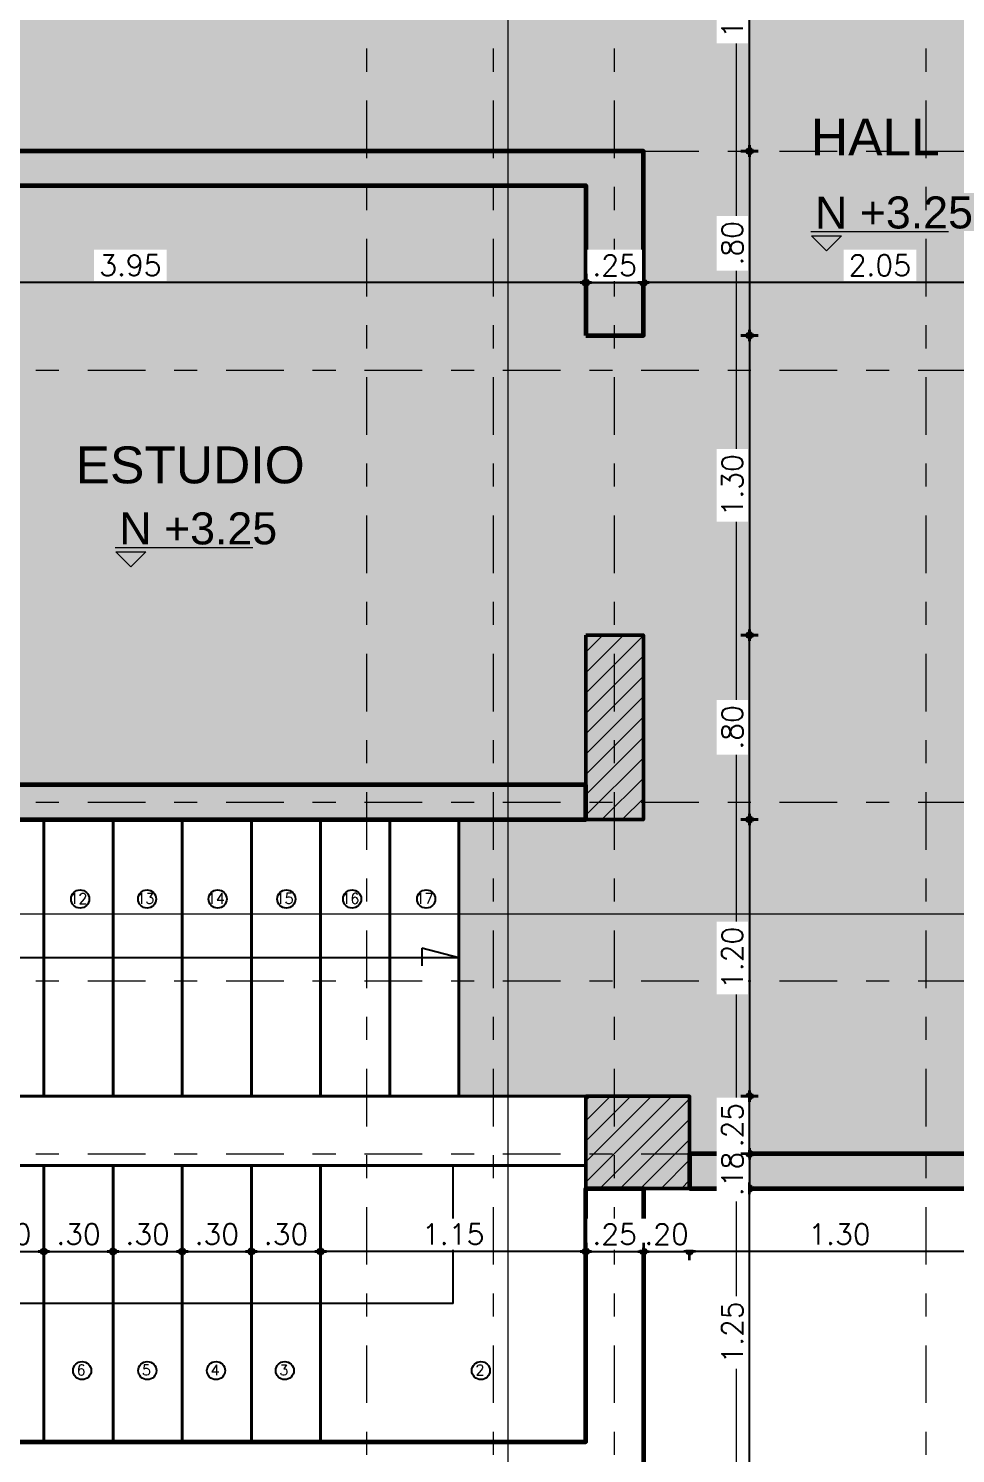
# Model space of a CAD drawing. Header units: metres. Extents: x -50 to 76, y -61 to 14.
# Drawn here: x 24.49 to 28.51, y -5.65 to 0.53 of the extents above; entities that cross this region are included whole.
import ezdxf

# ---------------------------------------------------------------- set-up
doc = ezdxf.new("R2010")
doc.units = ezdxf.units.M
doc.header["$MEASUREMENT"] = 0
for name, pattern in [('CENTER', [2, 1.25, -0.25, 0.25, -0.25]), ('CENTERX2', [4, 2.5, -0.5, 0.5, -0.5]), ('DASHDOT2', [0.5, 0.25, -0.125, 0, -0.125]), ('Línea Oculta', [0.3175, 0.211667, -0.105833])]:
    doc.linetypes.add(name, pattern=pattern)
for name, color, linetype, lineweight in [('1 AREAS', 65, 'Continuous', 50), ('1 AREAS HACH', 250, 'Continuous', 9), ('1 COLUMNAS', 1, 'Continuous', 50), ('1 CORTES', 113, 'Continuous', 18), ('1 ESCALERAS', 4, 'Continuous', 40), ('1 MUROS', 255, 'Continuous', 60), ('1 NIVELES', 145, 'Continuous', 18), ('1 PISOS', 252, 'Continuous', 35), ('1 RELLENO COLUMNAS', 225, 'Continuous', 18), ('1 TEXTOS', 4, 'Continuous', 20), ('COTAS', 251, 'Continuous', 35), ('EJES', 251, 'CENTERX2', 0), ('TEXTOS', 4, 'Continuous', 25), ('VP', 2, 'Continuous', 25)]:
    doc.layers.add(name, color=color, linetype=linetype, lineweight=lineweight)
doc.styles.add('cotas', font='romans.shx')
doc.styles.add('Estilo_Generado_1', font='arial.ttf')
doc.styles.add('LEROY', font='arial.ttf')
doc.styles.add('ROMANS', font='romans', dxfattribs={"width": 0.7})
doc.dimstyles.new('COT-50', dxfattribs={"dimscale": 0.5, "dimtxt": 0.18, "dimasz": 0.05, "dimexe": 0.08, "dimexo": 0.1, "dimgap": 0.06, "dimtad": 1, "dimzin": 4, "dimdsep": 46, "dimtxsty": 'cotas', "dimblk1": 'COTA', "dimblk2": 'COTA', "dimsah": 1, "dimcen": 0.09, "dimse1": 1, "dimse2": 1, "dimclrd": 256, "dimclre": 253, "dimclrt": 14, "dimadec": 0, "dimazin": 0, "dimtfac": 1, "dimtix": 1, "dimtmove": 0, "dimatfit": 3, "dimldrblk": 'COTA', "dimfxl": 1, "dimtfill": 1, "dimtfillclr": 256, "dimtolj": 1, "dimtzin": 12, "dimarcsym": 0})

# ---------------------------------------------------------------- blocks, each defined once
blk = doc.blocks.new('COTA')
for p, q in [((-1, 0), (1, 0)), ((0, 1.5), (0, -1.5))]:
    blk.add_line(p, q)
blk.add_circle((0, 0), 0.5)
blk = doc.blocks.new('*D456')
at = {"layer": 'COTAS', "lineweight": -2, "transparency": 16777216}
blk.add_line((29.1804, -0.5708), (27.1804, -0.5708), dxfattribs=at)
at = {"layer": 'Defpoints', "color": 0, "transparency": 16777216}
for p in [(27.1554, 0), (29.2054, -0.15), (27.1554, -0.5708)]:
    blk.add_point(p, dxfattribs=at)
at = {"layer": 'COTAS', "lineweight": -2, "transparency": 16777216, "xscale": 0.025, "yscale": 0.025, "zscale": 0.025, "rotation": 180}
blk.add_blockref('COTA', (27.1554, -0.5708), dxfattribs=at)
at = {"layer": 'COTAS', "lineweight": -2, "transparency": 16777216, "xscale": 0.025, "yscale": 0.025, "zscale": 0.025}
blk.add_blockref('COTA', (29.2054, -0.5708), dxfattribs=at)
at = {"layer": 'COTAS', "color": 14, "transparency": 16777216, "insert": (28.1804, -0.4958), "char_height": 0.09, "attachment_point": 5, "style": 'cotas', "bg_fill": 3, "box_fill_scale": 1.25, "bg_fill_color": 256, "bg_fill_true_color": 13158600, "bg_fill_transparency": 0}
blk.add_mtext('\\A1;2.05', dxfattribs=at)
blk = doc.blocks.new('*D457')
at = {"layer": 'COTAS', "lineweight": -2, "transparency": 16777216}
blk.add_line((26.9304, -0.5708), (27.1304, -0.5708), dxfattribs=at)
at = {"layer": 'Defpoints', "color": 0, "transparency": 16777216}
for p in [(26.9054, -0.8), (27.1554, -0.8)]:
    blk.add_point(p, dxfattribs=at)
at = {"layer": 'COTAS', "lineweight": -2, "transparency": 16777216, "xscale": 0.025, "yscale": 0.025, "zscale": 0.025, "rotation": 180}
blk.add_blockref('COTA', (26.9054, -0.5708), dxfattribs=at)
at = {"layer": 'COTAS', "lineweight": -2, "transparency": 16777216, "xscale": 0.025, "yscale": 0.025, "zscale": 0.025}
blk.add_blockref('COTA', (27.1554, -0.5708), dxfattribs=at)
at = {"layer": 'COTAS', "color": 14, "transparency": 16777216, "insert": (27.0304, -0.4958), "char_height": 0.09, "attachment_point": 5, "style": 'cotas', "bg_fill": 3, "box_fill_scale": 1.25, "bg_fill_color": 256, "bg_fill_true_color": 13158600, "bg_fill_transparency": 0}
blk.add_mtext('\\A1;.25', dxfattribs=at)
at = {"layer": 'Defpoints', "color": 0, "transparency": 16777216}
blk.add_point((27.1554, -0.5708), dxfattribs=at)
blk = doc.blocks.new('*D468')
at = {"layer": 'COTAS', "lineweight": -2, "transparency": 16777216}
blk.add_line((26.8804, -0.5708), (22.9804, -0.5708), dxfattribs=at)
at = {"layer": 'Defpoints', "color": 0, "transparency": 16777216}
for p in [(22.9554, -0.15), (26.9054, -0.15), (22.9554, -0.5708)]:
    blk.add_point(p, dxfattribs=at)
at = {"layer": 'COTAS', "lineweight": -2, "transparency": 16777216, "xscale": 0.025, "yscale": 0.025, "zscale": 0.025, "rotation": 180}
blk.add_blockref('COTA', (22.9554, -0.5708), dxfattribs=at)
at = {"layer": 'COTAS', "lineweight": -2, "transparency": 16777216, "xscale": 0.025, "yscale": 0.025, "zscale": 0.025}
blk.add_blockref('COTA', (26.9054, -0.5708), dxfattribs=at)
at = {"layer": 'COTAS', "color": 14, "transparency": 16777216, "insert": (24.9304, -0.4958), "char_height": 0.09, "attachment_point": 5, "style": 'cotas', "bg_fill": 3, "box_fill_scale": 1.25, "bg_fill_color": 256, "bg_fill_true_color": 13158600, "bg_fill_transparency": 0}
blk.add_mtext('\\A1;3.95', dxfattribs=at)
blk = doc.blocks.new('*D476')
at = {"layer": 'COTAS', "lineweight": -2, "transparency": 16777216}
blk.add_line((28.6304, -4.7739), (27.3804, -4.7739), dxfattribs=at)
at = {"layer": 'Defpoints', "color": 0, "transparency": 16777216}
for p in [(27.3554, -4.5), (28.6554, -4.5), (27.3554, -4.7739)]:
    blk.add_point(p, dxfattribs=at)
at = {"layer": 'COTAS', "lineweight": -2, "transparency": 16777216, "xscale": 0.025, "yscale": 0.025, "zscale": 0.025, "rotation": 180}
blk.add_blockref('COTA', (27.3554, -4.7739), dxfattribs=at)
at = {"layer": 'COTAS', "lineweight": -2, "transparency": 16777216, "xscale": 0.025, "yscale": 0.025, "zscale": 0.025}
blk.add_blockref('COTA', (28.6554, -4.7739), dxfattribs=at)
at = {"layer": 'COTAS', "color": 14, "transparency": 16777216, "insert": (28.0054, -4.6989), "char_height": 0.09, "attachment_point": 5, "style": 'cotas', "bg_fill": 3, "box_fill_scale": 1.25, "bg_fill_color": 256, "bg_fill_true_color": 13158600, "bg_fill_transparency": 0}
blk.add_mtext('\\A1;1.30', dxfattribs=at)
blk = doc.blocks.new('*D477')
at = {"layer": 'COTAS', "lineweight": -2, "transparency": 16777216}
blk.add_line((27.1554, -4.7739), (27.3554, -4.7739), dxfattribs=at)
at = {"layer": 'Defpoints', "color": 0, "transparency": 16777216}
for p in [(27.1554, -4.5), (27.3554, -4.5)]:
    blk.add_point(p, dxfattribs=at)
at = {"layer": 'COTAS', "color": 14, "transparency": 16777216, "insert": (27.2554, -4.6989), "char_height": 0.09, "attachment_point": 5, "style": 'cotas', "bg_fill": 3, "box_fill_scale": 1.25, "bg_fill_color": 256, "bg_fill_true_color": 13158600, "bg_fill_transparency": 0}
blk.add_mtext('\\A1;.20', dxfattribs=at)
at = {"layer": 'Defpoints', "color": 0, "transparency": 16777216}
blk.add_point((27.3554, -4.7739), dxfattribs=at)
blk = doc.blocks.new('*D478')
at = {"layer": 'COTAS', "lineweight": -2, "transparency": 16777216}
blk.add_line((26.9304, -4.7739), (27.1304, -4.7739), dxfattribs=at)
at = {"layer": 'Defpoints', "color": 0, "transparency": 16777216}
for p in [(26.9054, -4.5), (27.1554, -4.5)]:
    blk.add_point(p, dxfattribs=at)
at = {"layer": 'COTAS', "lineweight": -2, "transparency": 16777216, "xscale": 0.025, "yscale": 0.025, "zscale": 0.025, "rotation": 180}
blk.add_blockref('COTA', (26.9054, -4.7739), dxfattribs=at)
at = {"layer": 'COTAS', "lineweight": -2, "transparency": 16777216, "xscale": 0.025, "yscale": 0.025, "zscale": 0.025}
blk.add_blockref('COTA', (27.1554, -4.7739), dxfattribs=at)
at = {"layer": 'COTAS', "color": 14, "transparency": 16777216, "insert": (27.0304, -4.6989), "char_height": 0.09, "attachment_point": 5, "style": 'cotas', "bg_fill": 3, "box_fill_scale": 1.25, "bg_fill_color": 256, "bg_fill_true_color": 13158600, "bg_fill_transparency": 0}
blk.add_mtext('\\A1;.25', dxfattribs=at)
at = {"layer": 'Defpoints', "color": 0, "transparency": 16777216}
blk.add_point((27.1554, -4.7739), dxfattribs=at)
blk = doc.blocks.new('*D479')
at = {"layer": 'COTAS', "lineweight": -2, "transparency": 16777216}
blk.add_line((26.8804, -4.7739), (25.7804, -4.7739), dxfattribs=at)
at = {"layer": 'Defpoints', "color": 0, "transparency": 16777216}
for p in [(25.7554, -4.4), (26.9054, -4.4), (25.7554, -4.7739)]:
    blk.add_point(p, dxfattribs=at)
at = {"layer": 'COTAS', "lineweight": -2, "transparency": 16777216, "xscale": 0.025, "yscale": 0.025, "zscale": 0.025, "rotation": 180}
blk.add_blockref('COTA', (25.7554, -4.7739), dxfattribs=at)
at = {"layer": 'COTAS', "lineweight": -2, "transparency": 16777216, "xscale": 0.025, "yscale": 0.025, "zscale": 0.025}
blk.add_blockref('COTA', (26.9054, -4.7739), dxfattribs=at)
at = {"layer": 'COTAS', "color": 14, "transparency": 16777216, "insert": (26.3304, -4.6989), "char_height": 0.09, "attachment_point": 5, "style": 'cotas', "bg_fill": 3, "box_fill_scale": 1.25, "bg_fill_color": 256, "bg_fill_true_color": 13158600, "bg_fill_transparency": 0}
blk.add_mtext('\\A1;1.15', dxfattribs=at)
blk = doc.blocks.new('*D480')
at = {"layer": 'COTAS', "lineweight": -2, "transparency": 16777216}
blk.add_line((25.4804, -4.7739), (25.7304, -4.7739), dxfattribs=at)
at = {"layer": 'Defpoints', "color": 0, "transparency": 16777216}
for p in [(25.4554, -4.4), (25.7554, -4.4), (25.7554, -4.7739)]:
    blk.add_point(p, dxfattribs=at)
at = {"layer": 'COTAS', "lineweight": -2, "transparency": 16777216, "xscale": 0.025, "yscale": 0.025, "zscale": 0.025, "rotation": 180}
blk.add_blockref('COTA', (25.4554, -4.7739), dxfattribs=at)
at = {"layer": 'COTAS', "lineweight": -2, "transparency": 16777216, "xscale": 0.025, "yscale": 0.025, "zscale": 0.025}
blk.add_blockref('COTA', (25.7554, -4.7739), dxfattribs=at)
at = {"layer": 'COTAS', "color": 14, "transparency": 16777216, "insert": (25.6054, -4.6989), "char_height": 0.09, "attachment_point": 5, "style": 'cotas', "bg_fill": 3, "box_fill_scale": 1.25, "bg_fill_color": 256, "bg_fill_true_color": 13158600, "bg_fill_transparency": 0}
blk.add_mtext('\\A1;.30', dxfattribs=at)
blk = doc.blocks.new('*D481')
at = {"layer": 'COTAS', "lineweight": -2, "transparency": 16777216}
blk.add_line((25.1804, -4.7739), (25.4304, -4.7739), dxfattribs=at)
at = {"layer": 'Defpoints', "color": 0, "transparency": 16777216}
for p in [(25.1554, -4.4), (25.4554, -4.4), (25.4554, -4.7739)]:
    blk.add_point(p, dxfattribs=at)
at = {"layer": 'COTAS', "lineweight": -2, "transparency": 16777216, "xscale": 0.025, "yscale": 0.025, "zscale": 0.025, "rotation": 180}
blk.add_blockref('COTA', (25.1554, -4.7739), dxfattribs=at)
at = {"layer": 'COTAS', "lineweight": -2, "transparency": 16777216, "xscale": 0.025, "yscale": 0.025, "zscale": 0.025}
blk.add_blockref('COTA', (25.4554, -4.7739), dxfattribs=at)
at = {"layer": 'COTAS', "color": 14, "transparency": 16777216, "insert": (25.3054, -4.6989), "char_height": 0.09, "attachment_point": 5, "style": 'cotas', "bg_fill": 3, "box_fill_scale": 1.25, "bg_fill_color": 256, "bg_fill_true_color": 13158600, "bg_fill_transparency": 0}
blk.add_mtext('\\A1;.30', dxfattribs=at)
blk = doc.blocks.new('*D482')
at = {"layer": 'COTAS', "lineweight": -2, "transparency": 16777216}
blk.add_line((24.8804, -4.7739), (25.1304, -4.7739), dxfattribs=at)
at = {"layer": 'Defpoints', "color": 0, "transparency": 16777216}
for p in [(24.8554, -4.4), (25.1554, -4.4), (25.1554, -4.7739)]:
    blk.add_point(p, dxfattribs=at)
at = {"layer": 'COTAS', "lineweight": -2, "transparency": 16777216, "xscale": 0.025, "yscale": 0.025, "zscale": 0.025, "rotation": 180}
blk.add_blockref('COTA', (24.8554, -4.7739), dxfattribs=at)
at = {"layer": 'COTAS', "lineweight": -2, "transparency": 16777216, "xscale": 0.025, "yscale": 0.025, "zscale": 0.025}
blk.add_blockref('COTA', (25.1554, -4.7739), dxfattribs=at)
at = {"layer": 'COTAS', "color": 14, "transparency": 16777216, "insert": (25.0054, -4.6989), "char_height": 0.09, "attachment_point": 5, "style": 'cotas', "bg_fill": 3, "box_fill_scale": 1.25, "bg_fill_color": 256, "bg_fill_true_color": 13158600, "bg_fill_transparency": 0}
blk.add_mtext('\\A1;.30', dxfattribs=at)
blk = doc.blocks.new('*D483')
at = {"layer": 'COTAS', "lineweight": -2, "transparency": 16777216}
blk.add_line((24.5804, -4.7739), (24.8304, -4.7739), dxfattribs=at)
at = {"layer": 'Defpoints', "color": 0, "transparency": 16777216}
for p in [(24.5554, -4.4), (24.8554, -4.4), (24.8554, -4.7739)]:
    blk.add_point(p, dxfattribs=at)
at = {"layer": 'COTAS', "lineweight": -2, "transparency": 16777216, "xscale": 0.025, "yscale": 0.025, "zscale": 0.025, "rotation": 180}
blk.add_blockref('COTA', (24.5554, -4.7739), dxfattribs=at)
at = {"layer": 'COTAS', "lineweight": -2, "transparency": 16777216, "xscale": 0.025, "yscale": 0.025, "zscale": 0.025}
blk.add_blockref('COTA', (24.8554, -4.7739), dxfattribs=at)
at = {"layer": 'COTAS', "color": 14, "transparency": 16777216, "insert": (24.7054, -4.6989), "char_height": 0.09, "attachment_point": 5, "style": 'cotas', "bg_fill": 3, "box_fill_scale": 1.25, "bg_fill_color": 256, "bg_fill_true_color": 13158600, "bg_fill_transparency": 0}
blk.add_mtext('\\A1;.30', dxfattribs=at)
blk = doc.blocks.new('*D484')
at = {"layer": 'COTAS', "lineweight": -2, "transparency": 16777216}
blk.add_line((24.2804, -4.7739), (24.5304, -4.7739), dxfattribs=at)
at = {"layer": 'Defpoints', "color": 0, "transparency": 16777216}
for p in [(24.2554, -4.4), (24.5554, -4.4), (24.5554, -4.7739)]:
    blk.add_point(p, dxfattribs=at)
at = {"layer": 'COTAS', "lineweight": -2, "transparency": 16777216, "xscale": 0.025, "yscale": 0.025, "zscale": 0.025, "rotation": 180}
blk.add_blockref('COTA', (24.2554, -4.7739), dxfattribs=at)
at = {"layer": 'COTAS', "lineweight": -2, "transparency": 16777216, "xscale": 0.025, "yscale": 0.025, "zscale": 0.025}
blk.add_blockref('COTA', (24.5554, -4.7739), dxfattribs=at)
at = {"layer": 'COTAS', "color": 14, "transparency": 16777216, "insert": (24.4054, -4.6989), "char_height": 0.09, "attachment_point": 5, "style": 'cotas', "bg_fill": 3, "box_fill_scale": 1.25, "bg_fill_color": 256, "bg_fill_true_color": 13158600, "bg_fill_transparency": 0}
blk.add_mtext('\\A1;.30', dxfattribs=at)
blk = doc.blocks.new('*D495')
at = {"layer": 'COTAS', "lineweight": -2, "transparency": 16777216}
blk.add_line((27.1804, -6.2321), (28.8304, -6.2321), dxfattribs=at)
at = {"layer": 'Defpoints', "color": 0, "transparency": 16777216}
for p in [(27.1554, -4.5), (28.8554, -4.5), (28.8554, -6.2321)]:
    blk.add_point(p, dxfattribs=at)
at = {"layer": 'COTAS', "lineweight": -2, "transparency": 16777216, "xscale": 0.025, "yscale": 0.025, "zscale": 0.025, "rotation": 180}
blk.add_blockref('COTA', (27.1554, -6.2321), dxfattribs=at)
at = {"layer": 'COTAS', "lineweight": -2, "transparency": 16777216, "xscale": 0.025, "yscale": 0.025, "zscale": 0.025}
blk.add_blockref('COTA', (28.8554, -6.2321), dxfattribs=at)
at = {"layer": 'COTAS', "color": 14, "transparency": 16777216, "insert": (28.0054, -6.1571), "char_height": 0.09, "attachment_point": 5, "style": 'cotas', "bg_fill": 3, "box_fill_scale": 1.25, "bg_fill_color": 256, "bg_fill_true_color": 13158600, "bg_fill_transparency": 0}
blk.add_mtext('\\A1;1.70', dxfattribs=at)
blk = doc.blocks.new('*D541')
at = {"layer": 'COTAS', "lineweight": -2, "transparency": 16777216}
blk.add_line((27.6157, -5.725), (27.6157, -4.525), dxfattribs=at)
at = {"layer": 'Defpoints', "color": 0, "transparency": 16777216}
for p in [(27.1554, -4.5), (27.6157, -4.5), (27.1554, -5.75)]:
    blk.add_point(p, dxfattribs=at)
at = {"layer": 'COTAS', "lineweight": -2, "transparency": 16777216, "xscale": 0.025, "yscale": 0.025, "zscale": 0.025}
for p, rotation in [((27.6157, -4.5), 90), ((27.6157, -5.75), 270)]:
    blk.add_blockref('COTA', p, dxfattribs=dict(at, rotation=rotation))
at = {"layer": 'COTAS', "color": 14, "transparency": 16777216, "insert": (27.5407, -5.125), "char_height": 0.09, "attachment_point": 5, "rotation": 90, "style": 'cotas', "bg_fill": 3, "box_fill_scale": 1.25, "bg_fill_color": 256, "bg_fill_true_color": 13158600, "bg_fill_transparency": 0}
blk.add_mtext('\\A1;1.25', dxfattribs=at)
blk = doc.blocks.new('*D542')
at = {"layer": 'COTAS', "lineweight": -2, "transparency": 16777216}
blk.add_line((27.6157, -4.35), (27.6157, -4.525), dxfattribs=at)
at = {"layer": 'Defpoints', "color": 0, "transparency": 16777216}
blk.add_point((27.3554, -4.35), dxfattribs=at)
at = {"layer": 'COTAS', "color": 14, "transparency": 16777216, "insert": (27.5407, -4.4375), "char_height": 0.09, "attachment_point": 5, "rotation": 90, "style": 'cotas', "bg_fill": 3, "box_fill_scale": 1.25, "bg_fill_color": 256, "bg_fill_true_color": 13158600, "bg_fill_transparency": 0}
blk.add_mtext('\\A1;.18', dxfattribs=at)
at = {"layer": 'Defpoints', "color": 0, "transparency": 16777216}
blk.add_point((27.6157, -4.525), dxfattribs=at)
blk.add_point((27.6157, -4.525), dxfattribs=at)
blk = doc.blocks.new('*D543')
at = {"layer": 'COTAS', "lineweight": -2, "transparency": 16777216}
blk.add_line((27.6157, -2.925), (27.6157, -4.075), dxfattribs=at)
at = {"layer": 'Defpoints', "color": 0, "transparency": 16777216}
for p in [(27.1554, -2.9), (27.3554, -4.1), (27.6157, -4.1)]:
    blk.add_point(p, dxfattribs=at)
at = {"layer": 'COTAS', "lineweight": -2, "transparency": 16777216, "xscale": 0.025, "yscale": 0.025, "zscale": 0.025}
for p, rotation in [((27.6157, -2.9), 90), ((27.6157, -4.1), 270)]:
    blk.add_blockref('COTA', p, dxfattribs=dict(at, rotation=rotation))
at = {"layer": 'COTAS', "color": 14, "transparency": 16777216, "insert": (27.5407, -3.5), "char_height": 0.09, "attachment_point": 5, "rotation": 90, "style": 'cotas', "bg_fill": 3, "box_fill_scale": 1.25, "bg_fill_color": 256, "bg_fill_true_color": 13158600, "bg_fill_transparency": 0}
blk.add_mtext('\\A1;1.20', dxfattribs=at)
blk = doc.blocks.new('*D544')
at = {"layer": 'COTAS', "lineweight": -2, "transparency": 16777216}
blk.add_line((27.6157, -4.325), (27.6157, -4.125), dxfattribs=at)
at = {"layer": 'Defpoints', "color": 0, "transparency": 16777216}
for p in [(27.3554, -4.1), (27.3554, -4.35)]:
    blk.add_point(p, dxfattribs=at)
at = {"layer": 'COTAS', "lineweight": -2, "transparency": 16777216, "xscale": 0.025, "yscale": 0.025, "zscale": 0.025}
for p, rotation in [((27.6157, -4.1), 90), ((27.6157, -4.35), 270)]:
    blk.add_blockref('COTA', p, dxfattribs=dict(at, rotation=rotation))
at = {"layer": 'COTAS', "color": 14, "transparency": 16777216, "insert": (27.5407, -4.225), "char_height": 0.09, "attachment_point": 5, "rotation": 90, "style": 'cotas', "bg_fill": 3, "box_fill_scale": 1.25, "bg_fill_color": 256, "bg_fill_true_color": 13158600, "bg_fill_transparency": 0}
blk.add_mtext('\\A1;.25', dxfattribs=at)
at = {"layer": 'Defpoints', "color": 0, "transparency": 16777216}
blk.add_point((27.6157, -4.1), dxfattribs=at)
blk = doc.blocks.new('*D545')
at = {"layer": 'COTAS', "lineweight": -2, "transparency": 16777216}
blk.add_line((27.6157, -2.875), (27.6157, -2.125), dxfattribs=at)
at = {"layer": 'Defpoints', "color": 0, "transparency": 16777216}
for p in [(27.1554, -2.1), (27.6157, -2.1), (27.1554, -2.9)]:
    blk.add_point(p, dxfattribs=at)
at = {"layer": 'COTAS', "lineweight": -2, "transparency": 16777216, "xscale": 0.025, "yscale": 0.025, "zscale": 0.025}
for p, rotation in [((27.6157, -2.1), 90), ((27.6157, -2.9), 270)]:
    blk.add_blockref('COTA', p, dxfattribs=dict(at, rotation=rotation))
at = {"layer": 'COTAS', "color": 14, "transparency": 16777216, "insert": (27.5407, -2.5), "char_height": 0.09, "attachment_point": 5, "rotation": 90, "style": 'cotas', "bg_fill": 3, "box_fill_scale": 1.25, "bg_fill_color": 256, "bg_fill_true_color": 13158600, "bg_fill_transparency": 0}
blk.add_mtext('\\A1;.80', dxfattribs=at)
blk = doc.blocks.new('*D546')
at = {"layer": 'COTAS', "lineweight": -2, "transparency": 16777216}
blk.add_line((27.6157, -0.825), (27.6157, -2.075), dxfattribs=at)
at = {"layer": 'Defpoints', "color": 0, "transparency": 16777216}
for p in [(27.1554, -0.8), (27.1554, -2.1), (27.6157, -2.1)]:
    blk.add_point(p, dxfattribs=at)
at = {"layer": 'COTAS', "lineweight": -2, "transparency": 16777216, "xscale": 0.025, "yscale": 0.025, "zscale": 0.025}
for p, rotation in [((27.6157, -0.8), 90), ((27.6157, -2.1), 270)]:
    blk.add_blockref('COTA', p, dxfattribs=dict(at, rotation=rotation))
at = {"layer": 'COTAS', "color": 14, "transparency": 16777216, "insert": (27.5407, -1.45), "char_height": 0.09, "attachment_point": 5, "rotation": 90, "style": 'cotas', "bg_fill": 3, "box_fill_scale": 1.25, "bg_fill_color": 256, "bg_fill_true_color": 13158600, "bg_fill_transparency": 0}
blk.add_mtext('\\A1;1.30', dxfattribs=at)
blk = doc.blocks.new('*D547')
at = {"layer": 'COTAS', "lineweight": -2, "transparency": 16777216}
blk.add_line((27.6157, -0.025), (27.6157, -0.775), dxfattribs=at)
at = {"layer": 'Defpoints', "color": 0, "transparency": 16777216}
for p in [(27.1554, 0), (27.1554, -0.8), (27.6157, -0.8)]:
    blk.add_point(p, dxfattribs=at)
at = {"layer": 'COTAS', "lineweight": -2, "transparency": 16777216, "xscale": 0.025, "yscale": 0.025, "zscale": 0.025}
for p, rotation in [((27.6157, 0), 90), ((27.6157, -0.8), 270)]:
    blk.add_blockref('COTA', p, dxfattribs=dict(at, rotation=rotation))
at = {"layer": 'COTAS', "color": 14, "transparency": 16777216, "insert": (27.5407, -0.4), "char_height": 0.09, "attachment_point": 5, "rotation": 90, "style": 'cotas', "bg_fill": 3, "box_fill_scale": 1.25, "bg_fill_color": 256, "bg_fill_true_color": 13158600, "bg_fill_transparency": 0}
blk.add_mtext('\\A1;.80', dxfattribs=at)
blk = doc.blocks.new('*D548')
at = {"layer": 'COTAS', "lineweight": -2, "transparency": 16777216}
blk.add_line((27.6157, 0.025), (27.6157, 1.225), dxfattribs=at)
at = {"layer": 'Defpoints', "color": 0, "transparency": 16777216}
for p in [(27.1554, 1.25), (27.6157, 1.25), (27.1554, 0)]:
    blk.add_point(p, dxfattribs=at)
at = {"layer": 'COTAS', "lineweight": -2, "transparency": 16777216, "xscale": 0.025, "yscale": 0.025, "zscale": 0.025}
for p, rotation in [((27.6157, 1.25), 90), ((27.6157, 0), 270)]:
    blk.add_blockref('COTA', p, dxfattribs=dict(at, rotation=rotation))
at = {"layer": 'COTAS', "color": 14, "transparency": 16777216, "insert": (27.5407, 0.625), "char_height": 0.09, "attachment_point": 5, "rotation": 90, "style": 'cotas', "bg_fill": 3, "box_fill_scale": 1.25, "bg_fill_color": 256, "bg_fill_true_color": 13158600, "bg_fill_transparency": 0}
blk.add_mtext('\\A1;1.25', dxfattribs=at)

msp = doc.modelspace()

# ---------------------------------------------------------------- hatches: boundary and pattern name
at = {"layer": '1 AREAS HACH'}
h = msp.add_hatch(dxfattribs=at)
h.set_pattern_fill('ANGLE', color=256)
h.set_pattern_definition([(0, (0, 0), (0, 0.275), [0.2, -0.075]), (90, (0, 0), (-0.275, 2e-17), [0.2, -0.075])])
h.paths.add_polyline_path([(28.5554, 2.55), (28.3554, 2.55), (28.3554, 4.75), (28.5554, 4.75), (28.5554, 5.9), (28.2054, 5.9), (28.2054, 5.45), (26.1054, 5.45), (26.1054, 6.7), (21.8054, 6.7), (21.8054, 4.3), (20.2054, 4.3), (20.2054, 4.75), (19.9054, 4.75), (19.9054, -0.15), (22.8054, -0.15), (22.8054, -2.9), (22.9554, -2.9), (26.3554, -2.9), (26.3554, -4.1), (26.9054, -4.1), (26.9054, -4.5), (27.1554, -4.5), (28.8554, -4.5), (28.8554, -5.3), (29.2554, -5.3), (29.2554, -3.95), (29.2054, -3.95), (29.2054, -0.15), (34.2054, -0.15), (34.2054, -5.3), (34.3554, -5.3), (34.3554, -6.8), (39.7054, -6.8), (39.7054, 0.15), (38.4054, 0.15), (38.4054, 2.15), (39.0054, 2.15), (39.0054, 4.55), (38.7054, 4.55), (38.7054, 4.25), (33.1254, 4.25), (33.1254, 4.55), (32.7554, 4.55), (32.7554, 1.4), (28.5554, 1.4)])
at = {"layer": '1 RELLENO COLUMNAS'}
h = msp.add_hatch(dxfattribs=at)
h.set_pattern_fill('ANSI31', color=256, scale=0.5)
h.paths.add_polyline_path([(19.9054, 3.55), (20.2054, 3.55), (20.2054, 4.75), (19.9054, 4.75)])
h.paths.add_polyline_path([(20.3554, 1.25), (20.3554, 1.6), (19.9054, 1.6027), (19.9054, 1.25)])
h.paths.add_polyline_path([(24.3054, 1.25), (24.3054, 1.5), (23.9554, 1.5), (23.9554, 1.25)])
h.paths.add_polyline_path([(23.9554, 5.15), (24.3054, 5.15), (24.3054, 5.35), (23.9554, 5.35)])
h.paths.add_polyline_path([(22.8054, -2.901), (23.1054, -2.901), (23.1054, -2.601), (22.8054, -2.601)])
h.paths.add_polyline_path([(22.8054, -4.5), (22.9554, -4.5), (22.9554, -4.2), (22.8054, -4.2)])
h.paths.add_polyline_path([(27.3554, -4.1), (26.9054, -4.1), (26.9054, -4.5), (27.3554, -4.5)])
h.paths.add_polyline_path([(27.1554, -2.1), (26.9054, -2.1), (26.9054, -2.9), (27.1554, -2.9)])
h.paths.add_polyline_path([(29.2554, -4.5), (29.2554, -4.2), (29.2554, -3.95), (28.8554, -3.95), (28.8554, -4.1), (28.6554, -4.1), (28.6554, -4.5)])
h.paths.add_polyline_path([(28.8554, -5.3), (29.2554, -5.3), (29.2554, -4.5), (28.8554, -4.5)])
h.paths.add_polyline_path([(29.2554, -7.4), (28.8554, -7.4), (28.8554, -8.75), (29.2554, -8.75)])
h.paths.add_polyline_path([(34.2054, -5.3), (34.5054, -5.3), (34.5054, -3.95), (34.2054, -3.95)])
h.paths.add_polyline_path([(34.2054, -2.4), (34.5054, -2.4), (34.5054, 0.1389), (34.2054, 0.1389)])
h.paths.add_polyline_path([(34.2054, 1.4), (34.2054, 1.25), (34.5054, 1.25), (34.5054, 2.1), (34.2054, 2.1)])
h.paths.add_polyline_path([(33.1254, 4.55), (32.7554, 4.55), (32.7554, 3.9), (33.1254, 3.9)])
h.paths.add_polyline_path([(28.5554, 2.55), (28.2054, 2.55), (28.2054, 1.25), (28.5554, 1.25)])
h.paths.add_polyline_path([(28.5554, 5.9), (28.2054, 5.9), (28.2054, 4.75), (28.5554, 4.75)])
h.paths.add_polyline_path([(39.0054, 3.9), (39.0054, 4.55), (38.7054, 4.55), (38.7054, 3.9)])
h.paths.add_polyline_path([(38.2554, 1.25), (38.4054, 1.25), (38.4054, 2.3), (38.2554, 2.3)])
h.paths.add_polyline_path([(38.0554, -3.75), (38.4054, -3.75), (38.4054, -2.65), (38.0554, -2.65)])

# ---------------------------------------------------------------- linework, layer by layer
at = {"layer": '1 AREAS', "lineweight": 13}
msp.add_lwpolyline([(28.8554, -4.5), (27.1554, -4.5), (26.9054, -4.5), (26.9054, -4.1), (26.3554, -4.1), (26.3554, -2.9), (22.9554, -2.9), (22.8054, -2.9), (22.8054, -0.15), (19.9054, -0.15), (19.9054, 4.75), (20.2054, 4.75), (20.2054, 4.3), (21.8054, 4.3), (21.8054, 6.7), (26.1054, 6.7), (26.1054, 5.45), (28.2054, 5.45), (28.2054, 5.9), (28.5554, 5.9)], dxfattribs=at)
at = {"layer": '1 COLUMNAS'}
for points in [[(26.9054, -2.1), (27.1554, -2.1), (27.1554, -2.9), (26.9054, -2.9)], [(26.9054, -4.1), (27.3554, -4.1), (27.3554, -4.5), (26.9054, -4.5)]]:
    msp.add_lwpolyline(points, close=True, dxfattribs=at)
at = {"layer": '1 CORTES'}
for p, q in [((26.568, -9.9357), (26.568, 7.946)), ((27.5576, 7.946), (27.5576, -9.9357)), ((18.1259, -3.3086), (40.9543, -3.3086))]:
    msp.add_line(p, q, dxfattribs=at)
at = {"layer": '1 ESCALERAS'}
for p, q in [((24.5554, -4.1), (24.5554, -2.9)), ((24.8554, -4.1), (24.8554, -2.9)), ((25.1554, -4.1), (25.1554, -2.9)), ((25.4554, -4.1), (25.4554, -2.9)), ((25.7554, -4.1), (25.7554, -2.9)), ((26.0554, -4.1), (26.0554, -2.9)), ((26.3554, -4.1), (26.3554, -2.9)), ((26.9054, -4.1), (24.2554, -4.1)), ((24.2554, -4.4), (26.9054, -4.4)), ((24.5554, -4.4), (24.5554, -5.6)), ((24.8554, -4.4), (24.8554, -5.6)), ((25.1554, -4.4), (25.1554, -5.6)), ((25.4554, -4.4), (25.4554, -5.6)), ((25.7554, -4.4), (25.7554, -5.6))]:
    msp.add_line(p, q, dxfattribs=at)
at = {"layer": '1 MUROS'}
for points in [[(26.9054, -0.8), (27.1554, -0.8), (27.1554, 0), (24.3054, 0), (24.3054, 0.225), (24.1554, 0.225), (24.1554, 0), (22.8054, 0), (22.8054, -0.15), (22.8054, -0.15), (22.8054, -0.8), (22.9554, -0.8), (22.9554, -0.15), (26.9054, -0.15)], [(26.9054, -2.75), (22.8054, -2.75), (22.8054, -4.2), (22.9554, -4.2), (22.9554, -2.9), (26.9054, -2.9)], [(27.3554, -4.5), (28.6554, -4.5), (28.6554, -4.35), (27.3554, -4.35)], [(22.8054, -4.5), (22.9554, -4.5), (22.9554, -5.6), (26.9054, -5.6), (26.9054, -4.5), (27.1554, -4.5), (27.1554, -5.75), (22.8054, -5.75)]]:
    msp.add_lwpolyline(points, close=True, dxfattribs=at)
at = {"layer": '1 NIVELES', "color": 2, "linetype": 'CENTER'}
for p, q in [((27.8816, -0.349), (28.4783, -0.349)), ((27.9494, -0.433), (27.8841, -0.3679)), ((27.8841, -0.3679), (28.0147, -0.3679)), ((27.9494, -0.433), (28.0147, -0.3679)), ((24.8648, -1.7194), (25.4615, -1.7194)), ((24.9325, -1.8034), (24.8672, -1.7383)), ((24.8672, -1.7383), (24.9979, -1.7383)), ((24.9325, -1.8034), (24.9979, -1.7383))]:
    msp.add_line(p, q, dxfattribs=at)
at = {"layer": '1 PISOS', "linetype": 'Línea Oculta', "lineweight": 13}
msp.add_lwpolyline([(27.1554, -4.5), (27.1554, -8.8514), (34.756, -8.8514), (34.756, -3.75), (34.5054, -3.75), (34.5054, -5.3), (28.8554, -5.3), (28.8554, -4.5)], close=True, dxfattribs=at)
at = {"layer": 'EJES', "linetype": 'DASHDOT2'}
for p, q in [((25.9554, -10.2308), (25.9554, 7.233)), ((26.5054, -10.2308), (26.5054, 7.233)), ((27.0304, -10.2308), (27.0304, 7.233)), ((27.0304, -10.2308), (27.0304, 7.233)), ((28.3804, -10.2308), (28.3804, 7.233)), ((28.3804, -10.2308), (28.3804, 7.233)), ((18.1458, 0), (41.7774, 0)), ((18.1458, -0.95), (41.7774, -0.95)), ((18.1458, -2.825), (41.8403, -2.825)), ((18.1458, -3.6), (41.8674, -3.6)), ((18.1458, -4.35), (41.8674, -4.35))]:
    msp.add_line(p, q, dxfattribs=at)
at = {"layer": 'VP'}
for p, q in [((26.3554, -3.5), (26.1947, -3.4576)), ((26.1947, -3.4576), (26.1947, -3.5341)), ((26.3554, -3.5), (23.6301, -3.5)), ((26.3304, -5), (26.3304, -4.4)), ((26.3304, -5), (23.6301, -5))]:
    msp.add_line(p, q, dxfattribs=at)
for centre in [(24.7127, -3.2447), (25.003, -3.2447), (25.3088, -3.2447), (25.6068, -3.2447), (25.892, -3.2447), (26.2131, -3.2447), (24.7213, -5.2903), (25.0039, -5.2903), (25.302, -5.2903), (25.6, -5.2903), (26.4504, -5.2903)]:
    msp.add_circle(centre, 0.0394, dxfattribs=at)

# ---------------------------------------------------------------- texts
at = {"layer": '1 TEXTOS', "char_height": 0.16, "attachment_point": 1, "style": 'Estilo_Generado_1'}
for s, insert in [('\\A1;\\pxql;HALL', (27.8814, 0.1412)), ('\\A1;{\\pql;\\fArial|b0|i0|c0|p34;ESTUDIO}', (24.6932, -1.2814))]:
    msp.add_mtext(s, dxfattribs=dict(at, insert=insert))
at = {"layer": 'TEXTOS', "color": 2, "style": 'LEROY'}
for p in [(27.8993, -0.3363), (24.8824, -1.7067)]:
    msp.add_text('N +3.25', height=0.13885, rotation=0.0654, dxfattribs=at).set_placement(p)
at = {"layer": 'VP', "style": 'ROMANS'}
for s, height, p in [('12', 0.04519, (24.6666, -3.2649)), ('13', 0.04519, (24.9569, -3.2649)), ('14', 0.04519, (25.2627, -3.2649)), ('15', 0.04519, (25.5607, -3.2649)), ('16', 0.04519, (25.8459, -3.2649)), ('17', 0.04519, (26.167, -3.2649)), ('6', 0.0452, (24.6979, -5.3105)), ('5', 0.0452, (24.9805, -5.3105)), ('4', 0.0452, (25.2785, -5.3105)), ('3', 0.0452, (25.5766, -5.3105)), ('2', 0.0452, (26.427, -5.3105))]:
    msp.add_text(s, height=height, dxfattribs=at).set_placement(p)

# ---------------------------------------------------------------- next in the draw order: dimensions: what is measured, and where the dimension line sits
at = {"layer": 'COTAS'}
for base, p1, p2, picture, middle in [((27.1554, -0.5708), (29.2054, -0.15), (27.1554, 0), '*D456', (28.1804, -0.4958)), ((27.3554, -4.7739), (28.6554, -4.5), (27.3554, -4.5), '*D476', (28.0054, -4.6989))]:
    dim = msp.add_linear_dim(base=base, p1=p1, p2=p2, dimstyle='COT-50', dxfattribs=at)
    dim.commit()
    dim.dimension.update_dxf_attribs({"geometry": picture, "text_midpoint": middle})
dim = msp.add_linear_dim(base=(27.6157, -4.1), p1=(27.1554, -2.9), p2=(27.3554, -4.1), angle=90, dimstyle='COT-50', dxfattribs=at)
dim.commit()
dim.dimension.update_dxf_attribs({"geometry": '*D543', "text_midpoint": (27.5407, -3.5)})

# ---------------------------------------------------------------- next in the draw order: dimensions: what is measured, and where the dimension line sits
for base, p1, p2, picture, middle in [((27.1554, -0.5708), (26.9054, -0.8), (27.1554, -0.8), '*D457', (27.0304, -0.4958)), ((27.3554, -4.7739), (27.1554, -4.5), (27.3554, -4.5), '*D477', (27.2554, -4.6989))]:
    dim = msp.add_linear_dim(base=base, p1=p1, p2=p2, dimstyle='COT-50', dxfattribs=at)
    dim.commit()
    dim.dimension.update_dxf_attribs({"geometry": picture, "text_midpoint": middle})
dim = msp.add_linear_dim(base=(27.6157, -2.1), p1=(27.1554, -2.9), p2=(27.1554, -2.1), angle=90, dimstyle='COT-50', dxfattribs=at)
dim.commit()
dim.dimension.update_dxf_attribs({"geometry": '*D545', "text_midpoint": (27.5407, -2.5)})

# ---------------------------------------------------------------- next in the draw order: dimensions: what is measured, and where the dimension line sits
for base, p1, p2, picture, middle in [((22.9554, -0.5708), (26.9054, -0.15), (22.9554, -0.15), '*D468', (24.9304, -0.4958)), ((27.1554, -4.7739), (26.9054, -4.5), (27.1554, -4.5), '*D478', (27.0304, -4.6989))]:
    dim = msp.add_linear_dim(base=base, p1=p1, p2=p2, dimstyle='COT-50', dxfattribs=at)
    dim.commit()
    dim.dimension.update_dxf_attribs({"geometry": picture, "text_midpoint": middle})
dim = msp.add_linear_dim(base=(27.6157, -2.1), p1=(27.1554, -0.8), p2=(27.1554, -2.1), angle=90, dimstyle='COT-50', dxfattribs=at)
dim.commit()
dim.dimension.update_dxf_attribs({"geometry": '*D546', "text_midpoint": (27.5407, -1.45)})

# ---------------------------------------------------------------- next in the draw order: dimensions: what is measured, and where the dimension line sits
dim = msp.add_linear_dim(base=(27.6157, -0.8), p1=(27.1554, 0), p2=(27.1554, -0.8), angle=90, dimstyle='COT-50', dxfattribs=at)
dim.commit()
dim.dimension.update_dxf_attribs({"geometry": '*D547', "text_midpoint": (27.5407, -0.4)})
for base, p1, p2, picture, middle in [((25.7554, -4.7739), (26.9054, -4.4), (25.7554, -4.4), '*D479', (26.3304, -4.6989)), ((28.8554, -6.2321), (27.1554, -4.5), (28.8554, -4.5), '*D495', (28.0054, -6.1571))]:
    dim = msp.add_linear_dim(base=base, p1=p1, p2=p2, dimstyle='COT-50', dxfattribs=at)
    dim.commit()
    dim.dimension.update_dxf_attribs({"geometry": picture, "text_midpoint": middle})

# ---------------------------------------------------------------- next in the draw order: dimensions: what is measured, and where the dimension line sits
for base, p1, p2, picture, middle in [((27.6157, 1.25), (27.1554, 0), (27.1554, 1.25), '*D548', (27.5407, 0.625)), ((27.6157, -4.5), (27.1554, -5.75), (27.1554, -4.5), '*D541', (27.5407, -5.125))]:
    dim = msp.add_linear_dim(base=base, p1=p1, p2=p2, angle=90, dimstyle='COT-50', dxfattribs=at)
    dim.commit()
    dim.dimension.update_dxf_attribs({"geometry": picture, "text_midpoint": middle})
dim = msp.add_linear_dim(base=(25.7554, -4.7739), p1=(25.4554, -4.4), p2=(25.7554, -4.4), dimstyle='COT-50', dxfattribs=at)
dim.commit()
dim.dimension.update_dxf_attribs({"geometry": '*D480', "text_midpoint": (25.6054, -4.6989)})

# ---------------------------------------------------------------- next in the draw order: dimensions: what is measured, and where the dimension line sits
dim = msp.add_linear_dim(base=(27.6156512, -4.5250001), p1=(27.3554467, -4.35), p2=(27.6156512, -4.5250001), angle=90, dimstyle='COT-50', dxfattribs=at)
dim.commit()
dim.dimension.update_dxf_attribs({"geometry": '*D542', "text_midpoint": (27.5406512, -4.4375)})
dim = msp.add_linear_dim(base=(25.4554, -4.7739), p1=(25.1554, -4.4), p2=(25.4554, -4.4), dimstyle='COT-50', dxfattribs=at)
dim.commit()
dim.dimension.update_dxf_attribs({"geometry": '*D481', "text_midpoint": (25.3054, -4.6989)})

# ---------------------------------------------------------------- next in the draw order: dimensions: what is measured, and where the dimension line sits
dim = msp.add_linear_dim(base=(27.6157, -4.1), p1=(27.3554, -4.35), p2=(27.3554, -4.1), angle=90, dimstyle='COT-50', dxfattribs=at)
dim.commit()
dim.dimension.update_dxf_attribs({"geometry": '*D544', "text_midpoint": (27.5407, -4.225)})
dim = msp.add_linear_dim(base=(25.1554, -4.7739), p1=(24.8554, -4.4), p2=(25.1554, -4.4), dimstyle='COT-50', dxfattribs=at)
dim.commit()
dim.dimension.update_dxf_attribs({"geometry": '*D482', "text_midpoint": (25.0054, -4.6989)})

# ---------------------------------------------------------------- next in the draw order: dimensions: what is measured, and where the dimension line sits
dim = msp.add_linear_dim(base=(24.8554, -4.7739), p1=(24.5554, -4.4), p2=(24.8554, -4.4), dimstyle='COT-50', dxfattribs=at)
dim.commit()
dim.dimension.update_dxf_attribs({"geometry": '*D483', "text_midpoint": (24.7054, -4.6989)})

# ---------------------------------------------------------------- next in the draw order: dimensions: what is measured, and where the dimension line sits
dim = msp.add_linear_dim(base=(24.5554, -4.7739), p1=(24.2554, -4.4), p2=(24.5554, -4.4), dimstyle='COT-50', dxfattribs=at)
dim.commit()
dim.dimension.update_dxf_attribs({"geometry": '*D484', "text_midpoint": (24.4054, -4.6989)})

doc.saveas('drawing.dxf')
